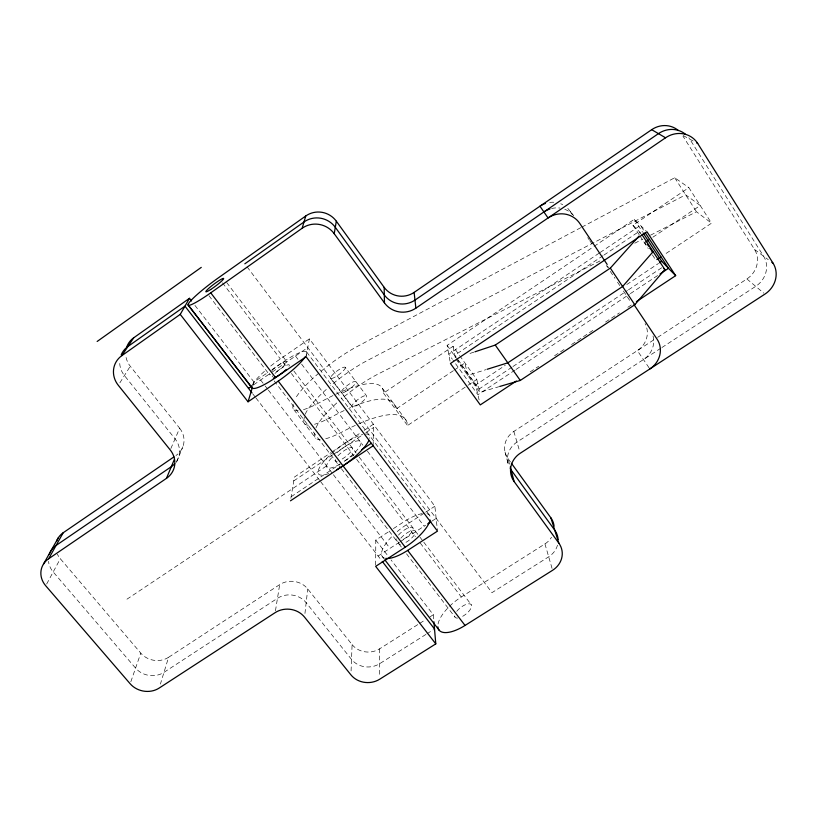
<?xml version="1.0" encoding="UTF-8"?>
<svg xmlns="http://www.w3.org/2000/svg" width="817" height="817" viewBox="0 0 817 817"><rect width="100%" height="100%" fill="white"/><g stroke="black" fill="none" stroke-linecap="round" stroke-linejoin="round"><path stroke-width="0.61" stroke-dasharray="4.08 3.06" d="M375.677 565.109L375.779 540.098L389.883 530.917M373.165 445.755L373.4 424.217L364.157 430.406M351.075 670.941L352.096 644.613L307.733 588.945A20.027 18.107 5.1 0 0 279.669 584.625L168.578 657.297L160.408 684.064M304.945 613.455L307.733 588.945M314.759 433.041L314.596 434.225A55.117 13.675 -36.9 0 0 320.193 439.546M275.462 610.799L279.669 584.625M290.883 498.329L294.396 477.087L331.008 452.587M304.322 417.099L303.822 420.152A55.311 13.001 -36.8 0 0 308.673 425.177M306.069 356.723L309.408 338.861L434.869 506.223L437.361 529.876M293.262 404.497L292.966 405.978A55.495 12.316 -36.8 0 0 298.113 410.696M252.953 385.542L254.005 382.05L268.385 372.154M130.832 681.746L140.779 653.13L60.325 558.736A20.568 18.393 18.1 0 1 57.384 554.161M176.492 462.351L182.885 446.756M170.855 448.543L179.658 428.231L130.26 366.241A21.528 20.129 25.1 0 1 125.736 355.242M46.671 584.012L60.325 558.736M119.864 382.836L130.26 366.241M270.744 366.016A32.598 6.219 -37.1 0 1 280.313 358.908L309.408 338.861M271.99 369.682L282.835 362.217A32.568 6.311 -37.1 0 1 306.079 355.375M253.699 384.766L271.898 372.256M272.418 371.898L307.774 347.582M450.014 361.083L447.124 345.366L592.989 247.112M594.051 246.397L634.217 219.344L646.033 230.854M303.546 409.623A55.495 12.316 -36.8 0 0 320.499 402.066A125.267 30.913 -37.9 0 1 383.52 393.11L453.026 346.347L459.695 355.65M639.231 234.796L632.971 225.257L688.864 187.655L711.525 223.194L664.783 254.301M599.127 253.147L448.747 354.221L452.393 359.286M600.178 252.443L640.426 225.39L643.847 230.629M602.997 255.711L454.783 355.221L456.254 357.264M604.059 255.006L638.996 231.548L640.375 233.652M332.049 451.893L360.522 432.836M453.384 370.693L395.581 409.368A124.787 32.609 -38 0 0 348.747 408.439M454.426 369.989L464.934 362.962L467.671 375.36L485.921 369.662M652.895 237.175L700.24 205.496L685.637 194.814L595.164 241.914M293.773 480.896L332.754 454.824M333.806 454.119L362.207 435.124M365.893 432.663L373.359 427.669M126.972 599.178L326.626 465.894M291.148 496.716L340.158 464.046M354.231 454.671L343.293 461.962A21.283 5.75 -37.4 0 0 360.767 441.558A21.283 5.75 -37.4 0 0 336.481 453.098M358.653 423.88A124.307 34.273 -38.1 0 1 407.55 425.504L467.058 385.9M468.029 385.256L476.76 379.445L460.441 356.692M479.119 399.932L475.627 385.042L505.233 365.362M626.813 284.52L658.533 263.442M511.922 367.211L479.058 389.025L456.999 358.295M512.984 366.506L627.446 290.505M628.508 289.8L662.424 267.282M514.965 370.152L477.904 394.734L453.118 360.297M516.027 369.458L629.335 294.314M630.387 293.609L657.93 275.349M530.192 371.888L538.679 366.271M554.61 355.732L565.231 348.706M571.604 344.498L592.836 330.446M605.581 322.021L619.378 312.891M627.875 307.274L632.123 304.465M509.502 464.148L508.031 458.603A20.793 19.383 -14.2 0 1 513.842 431.427L655.53 338.728M657.624 337.36L746.881 278.965A22.263 20.527 -37.9 0 0 754.53 249.461L682.951 136.143M660.841 348.226L516.967 442.089A21.273 19.782 -14 0 0 508.848 465.935M661.913 347.531L755.694 286.358A22.805 20.976 -37.5 0 0 763.589 256.191L689.803 139.176A23.499 22.049 -47.4 0 0 688.864 137.807M393.416 528.609L404.047 521.695A31.312 10.754 -37.7 0 1 422.083 513.658M397.205 531.612A31.291 10.835 -37.7 0 1 406.376 524.759L423.921 513.342M425.718 512.167L434.869 506.223M378.118 556.03L399.584 542.11M400.279 541.661L425.596 525.229M431.927 521.123L436.145 518.387M352.096 644.613A19.822 17.811 0.1 0 0 379.66 648.8L418.968 623.851M419.815 623.32L424.86 620.113M429.926 616.896L433.306 614.752L391.088 559.972M438.055 623.984A30.719 12.715 -38.1 0 1 461.278 597.002L544.949 543.908A20.384 18.658 -11.9 0 0 551.506 537.259M425.923 634.431L379.691 663.67A20.262 18.127 0.1 0 1 351.524 659.411L306.171 602.711A20.476 18.444 5 0 0 277.474 598.31L163.982 672.34A20.384 17.984 11.3 0 1 135.571 668.102L53.187 571.951A21.028 18.74 17.9 0 1 48.53 561.35M426.995 633.757L433.449 629.672M580.724 227.708L357.56 346.326A55.117 12.143 -36.8 0 0 295.683 397.971M581.827 227.126L674.719 177.749L688.864 187.655M594.03 242.506L367.854 360.236A54.933 12.827 -36.8 0 0 330.722 385.604M599.974 260.95L378.077 374.063A54.739 13.491 -36.8 0 0 341.414 398.921M634.778 243.2L642.673 239.177M650.557 235.163L696.472 211.756L711.525 223.194M470.01 353.424L473.983 352.117M456.131 359.306L479.855 392.313L498.707 386.778M683.206 135.602L694.695 141.831M754.53 249.461L768.276 259.673M746.881 278.965L763.762 293.119M632.971 225.257L641.263 233.57M644.48 242.812L646.206 244.579M567.764 208.406A22.11 21.273 -37.5 0 1 570.225 211.429L573.708 215.8M382.519 556.837L384.072 558.848M252.821 393.927L255.486 397.379M255.935 397.961L319.907 480.723M320.662 481.693L381.488 560.391M260.623 380.007L264.494 385.052M265.27 386.063L267.588 389.086M268.364 390.087L332.662 473.748M333.438 474.759L389.985 548.33M194.957 305.415L254.005 382.05M375.779 540.098L388.187 556.193M293.957 409.807L315.842 438.372M208.968 295.713L269.406 374.686M274.195 380.926L340.638 467.722M341.414 468.733L396.265 540.394M398.859 543.795L401.933 547.809M406.539 553.824L454.926 617.019M226.728 282.559L286.716 361.594M293.906 371.061L356.13 453.037M359.204 457.091L412.983 527.935M415.363 531.07L419.192 536.115M419.958 537.126L423.022 541.171M423.788 542.182L471.317 604.794M222.52 282.866L280.313 358.908M282.835 362.217L287.114 367.854M291.393 373.492L353.659 455.406M356.672 459.368L404.047 521.695M406.376 524.759L415.434 536.677M420.285 543.06L461.278 597.002M295.488 356.038L298.552 360.083M301.616 364.137L362.86 445.163M367.456 451.239L424.115 526.189M247.122 266.873L491.977 592.662L548.697 556.796A20.844 19.016 -11.7 0 0 557.49 545.184M330.548 378.291L351.923 406.723M306.702 352.076L429.691 515.496M345.285 367.354A9.181 2.022 -36.8 0 1 335.225 377.015A9.181 2.022 -36.8 0 1 333.254 374.125A9.181 2.022 -36.8 0 1 345.285 367.354L366.557 395.857A9.12 2.247 -36.8 0 1 356.692 405.63A9.12 2.247 -36.8 0 1 354.486 402.424A9.12 2.247 -36.8 0 1 366.557 395.857M382.356 388.259L406.069 420.265M383.52 393.11L407.55 425.504M508.031 458.603L510.748 462.361M447.124 345.366L455.896 357.58M456.621 358.592L475.627 385.042M649.025 367.762L637.352 350.626A21.569 20.2 -28.6 0 0 645.093 323.614M607.378 265.913L608.788 268.027M570.225 211.429L572.257 214.463M587.729 237.614L589.067 239.616M589.731 240.617L592.407 244.61M606.337 265.474L607.664 267.445M610.299 271.387L614.905 278.28M617.529 282.212L620.144 286.124M623.412 291.015L630.581 301.739M639.925 235.858L648.259 248.562M652.426 254.914L655.898 260.214M634.217 219.344L642.458 231.936M674.719 177.749L696.472 211.756M513.842 431.427L519.408 450.402M544.949 543.908L552.108 568.561M505.029 451.985L508.552 465.384M476.76 379.445L479.855 392.313M453.026 346.347L455.396 358.275M433.306 614.752L433.756 620.021M379.66 648.8L379.711 677.222M340.117 463.954A21.283 5.75 -37.4 0 1 327.198 467.671A21.283 5.75 -37.4 0 1 332.151 457.244M337.952 455.835A10.641 2.87 -37.4 0 1 349.084 448.043A10.641 2.87 -37.4 0 1 351.463 450.892A10.641 2.87 -37.4 0 1 341.128 459.634M337.104 461.217A10.641 2.87 -37.4 0 1 335.348 459.562M365.117 434.062A31.924 8.63 -37.4 0 1 369.621 438.351M328.74 473.533A31.924 8.63 -37.4 0 1 324.451 460.808A31.924 8.63 -37.4 0 1 362.758 434.481M314.555 424.258A55.311 13.001 -36.8 0 0 331.733 416.874A124.787 32.609 -38 0 1 344.631 410.328M305.231 414.178A54.933 12.827 -36.8 0 1 327.852 388.065M325.758 438.709A55.117 13.675 -36.9 0 0 342.874 431.57A124.307 34.273 -38.1 0 1 355.293 425.391M316.005 427.771A54.739 13.491 -36.8 0 1 336.767 402.975M176.554 461.36A21.497 19.822 18.3 0 0 175.063 438.841L124.429 375.554A22.039 20.558 24.7 0 1 119.752 360.818M426.944 513.679A31.312 10.754 -37.7 0 1 430.334 518.652M275.002 373.44A10.856 2.104 -37.1 0 1 285.664 365.72A10.856 2.104 -37.1 0 1 288.779 366.537M272.184 376.739A10.856 2.104 -37.1 0 1 272.796 375.83M398.492 535.074A10.437 3.585 -37.7 0 1 409.674 527.445A10.437 3.585 -37.7 0 1 412.156 531.469A10.437 3.585 -37.7 0 1 401.647 540.2M398.093 541.171A10.437 3.585 -37.7 0 1 396.214 538.832M168.578 657.297A19.945 17.657 11.5 0 1 140.779 653.13M179.658 428.231A21.007 19.424 18.6 0 1 175.972 455.508M551.608 208.519A22.651 21.753 -36.8 0 1 559.951 208.069M564.772 209.285A22.651 21.753 -36.8 0 1 572.88 214.728M653.018 336.001A22.079 20.639 -28.2 0 1 643.449 359.572M549.718 202.422A22.11 21.273 -37.5 0 1 554.202 202.269M560.728 203.75A22.11 21.273 -37.5 0 1 562.719 204.669M384.409 558.072A31.291 10.835 -37.7 0 1 392.752 535.686M456.744 611.33A10.243 4.238 -38.1 0 1 467.538 603.977A10.243 4.238 -38.1 0 1 471.011 608.195A10.243 4.238 -38.1 0 1 461.391 616.968M457.571 618.071A10.243 4.238 -38.1 0 1 454.671 615.793M252.33 385.021A32.598 6.219 -37.1 0 1 265.933 370.009M271.775 370.724A10.866 2.073 -37.1 0 1 283.254 362.268A10.866 2.073 -37.1 0 1 285.664 363.861A10.866 2.073 -37.1 0 1 274.829 372.736M270.713 374.707A10.866 2.073 -37.1 0 1 269.6 373.369M400.861 538.178A10.427 3.615 -37.7 0 1 412.034 530.56A10.427 3.615 -37.7 0 1 414.546 534.614A10.427 3.615 -37.7 0 1 404.047 543.336M400.493 544.306A10.427 3.615 -37.7 0 1 398.502 542.406M345.724 391.527A9.15 2.134 -36.8 0 0 355.998 381.723A9.15 2.134 -36.8 0 0 344.141 388.095A9.15 2.134 -36.8 0 0 345.724 391.527"/><path stroke-width="1.23" d="M437.871 626.874A30.719 12.715 -38.1 0 0 465.047 625.444L552.609 570.276A21.324 19.394 -11.6 0 0 558.848 543.162L514.128 481.55A21.773 20.19 -13.8 0 1 520.245 453.241L764.947 294.1A23.376 21.446 -37.1 0 0 773.086 263.248L697.708 143.465A24.102 22.57 -46.8 0 0 665.559 137.787L415.873 308.162A22.641 22.069 -5.6 0 1 384.46 302.913L334.224 233.703L336.318 221.193A21.875 21.456 23.7 0 0 305.762 215.984L218.588 277.698A33.242 3.809 -36.8 0 0 188.359 303.873A33.242 3.809 -36.8 0 0 210.745 292.833L302.147 228.26L305.762 215.984M191.535 300.973L189.483 298.307L180.24 314.382L248.051 401.801L252.259 387.861M433.909 621.798L435.788 643.878L379.721 679.203A20.711 18.464 0.1 0 1 350.922 674.862L304.527 617.111A20.936 18.801 4.9 0 0 275.176 612.627L159.192 688.057A20.844 18.311 11.2 0 1 130.138 683.737L45.721 585.779A21.518 19.108 17.7 0 1 48.622 558.777L166.443 478.374L174.256 459.634M48.622 558.777L63.195 532.755L173.929 456.907M43.505 564.036L58.283 537.821M166.443 478.374A22.008 20.231 18 0 0 170.242 449.963L118.312 385.328A22.57 21.007 24.3 0 1 121.856 355.63L133.722 337.789L189.483 298.307M499.708 386.482L520.276 380.446L634.789 304.741L664.864 269.59L641.958 234.632M474.973 351.79L495.265 345.07L610.33 268.109L638.996 236.103M97.152 341.465L201.268 267.384M244.824 263.82L303.995 221.969A22.396 21.947 22.5 0 1 335.297 227.3L384.317 294.957A22.1 21.579 -5.7 0 0 414.985 300.094L658.451 133.631A23.499 22.049 -47.4 0 1 685.443 134.223M121.856 355.63L180.24 314.382M248.501 388.341L251.626 386.196M251.963 385.961A32.598 6.219 -37.1 0 0 275.584 377.648L306.069 356.723L437.493 531.111L407.673 550.403A31.291 10.835 -37.7 0 1 385.747 558.399M248.051 401.801L278.24 381.11A32.568 6.311 -37.1 0 0 305.344 356.631M336.318 221.193L384.174 287.359A21.579 21.109 -6 0 0 414.127 292.394L651.68 129.678A22.927 21.538 -47.9 0 1 678.365 130.546M645.532 242.108L648.688 239.994M361.706 449.687L371.265 443.314M290.474 500.821L373.165 445.755M656.888 259.561L660.83 256.926M659.595 262.737L661.709 261.328L675.659 275.666L636.372 301.657M660.044 273.94L668.51 268.323L645.216 232.722M516.385 381.018L480.284 404.895L450.453 363.504L646.941 231.742L675.659 275.666M427.71 523.86L430.876 521.808M430.12 520.02A31.312 10.754 -37.7 0 1 405.232 547.216L375.667 566.355L435.788 643.878M487.146 369.284L507.827 362.83L622.615 286.501L653.12 251.656L649.668 248.113M696.697 142.924L697.708 143.465M651.68 129.678L665.559 137.787M771.871 262.349L773.086 263.248M663.71 268.385L664.864 269.59M188.227 305.17L252.147 387.973L188.073 304.833M384.848 559.849L439.209 630.275M252.034 392.916L184.969 306.15L127.932 346.5A22.039 20.558 24.7 0 0 121.202 354.833M382.274 561.402L434.521 628.998M210.745 292.833L275.584 377.648M278.24 381.11L405.232 547.216M407.673 550.403L465.047 625.444M511.422 463.29L550.862 517.825A20.384 18.658 -11.9 0 1 554.059 526.077M495.265 345.07L520.276 380.446M610.33 268.109L634.789 304.741M607.164 264.442L579.794 223.46A23.213 22.263 -36 0 0 548.033 217.986L539.966 206.201A22.11 21.273 -37.5 0 1 545.47 203.433M634.033 304.67L657.052 339.137A22.61 21.089 -27.8 0 1 649.842 368.967M647.258 244.16L648.637 246.264M651.394 250.472L652.773 252.565M643.153 232.988L661.709 261.328M550.862 517.825L558.848 543.162M510.257 466.967L514.128 481.55M414.127 292.394L415.873 308.162M384.174 287.359L384.46 302.913M368.896 440.383A31.924 8.63 -37.4 0 1 336.584 469.785M49.286 554.396A21.028 18.74 17.9 0 1 56.067 545.47L171.325 466.681A21.497 19.822 18.3 0 0 174.726 463.719M286.246 369.427A10.856 2.104 -37.1 0 1 273.317 378.097M126.727 347A21.528 20.129 25.1 0 1 133.722 337.789M56.649 541.171A20.568 18.393 18.1 0 1 63.195 532.755M510.186 468.58A21.273 19.782 -14 0 0 511.013 469.816L554.763 530.213A20.844 19.016 -11.7 0 1 558.093 539.506M543.897 211.95A22.651 21.753 -36.8 0 1 549.984 208.968M302.147 228.26A22.947 22.457 21.3 0 1 334.224 233.703M210.653 289.514A11.081 1.266 -36.8 0 0 223.654 278.505A11.081 1.266 -36.8 0 0 209.979 287.278A11.081 1.266 -36.8 0 0 210.653 289.514"/></g></svg>
